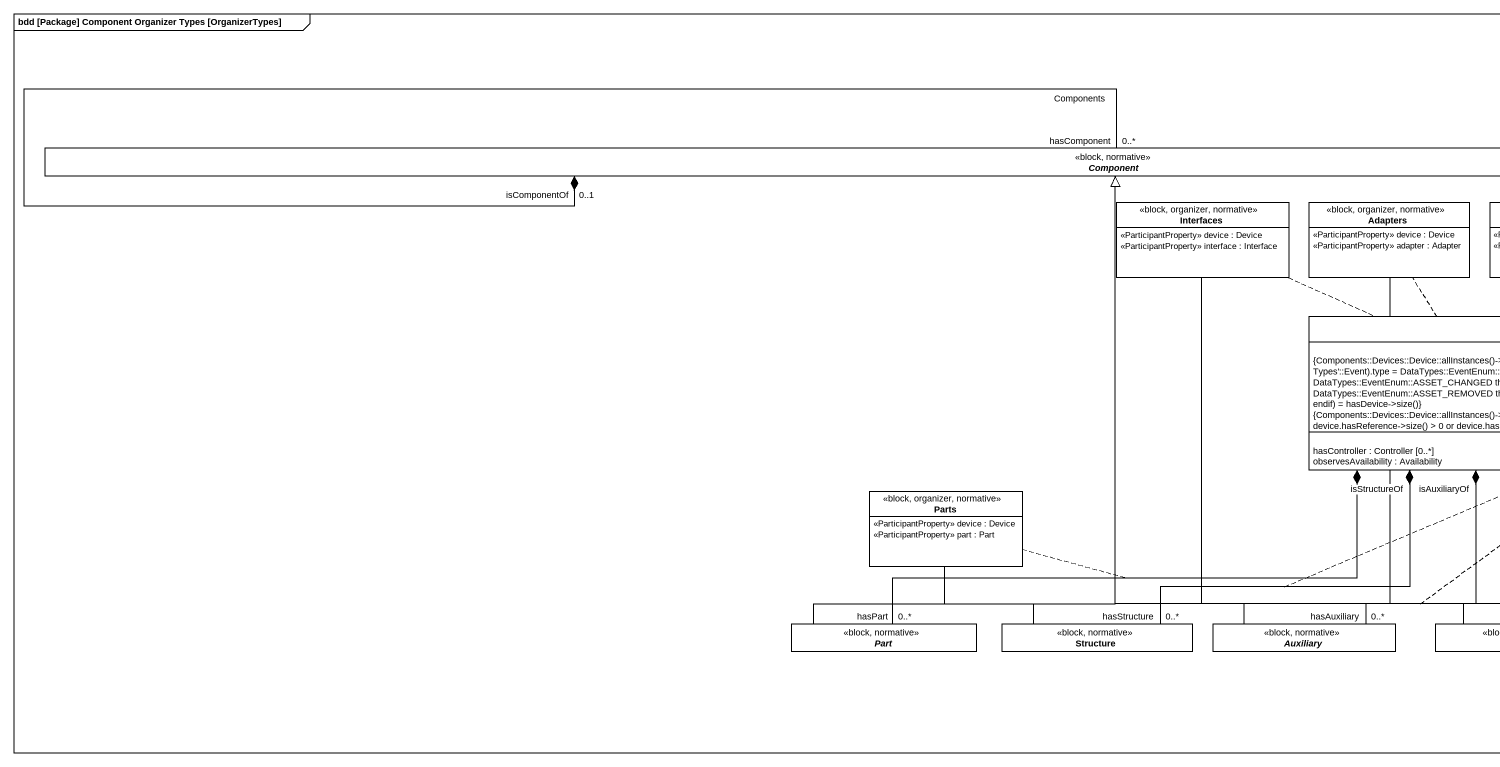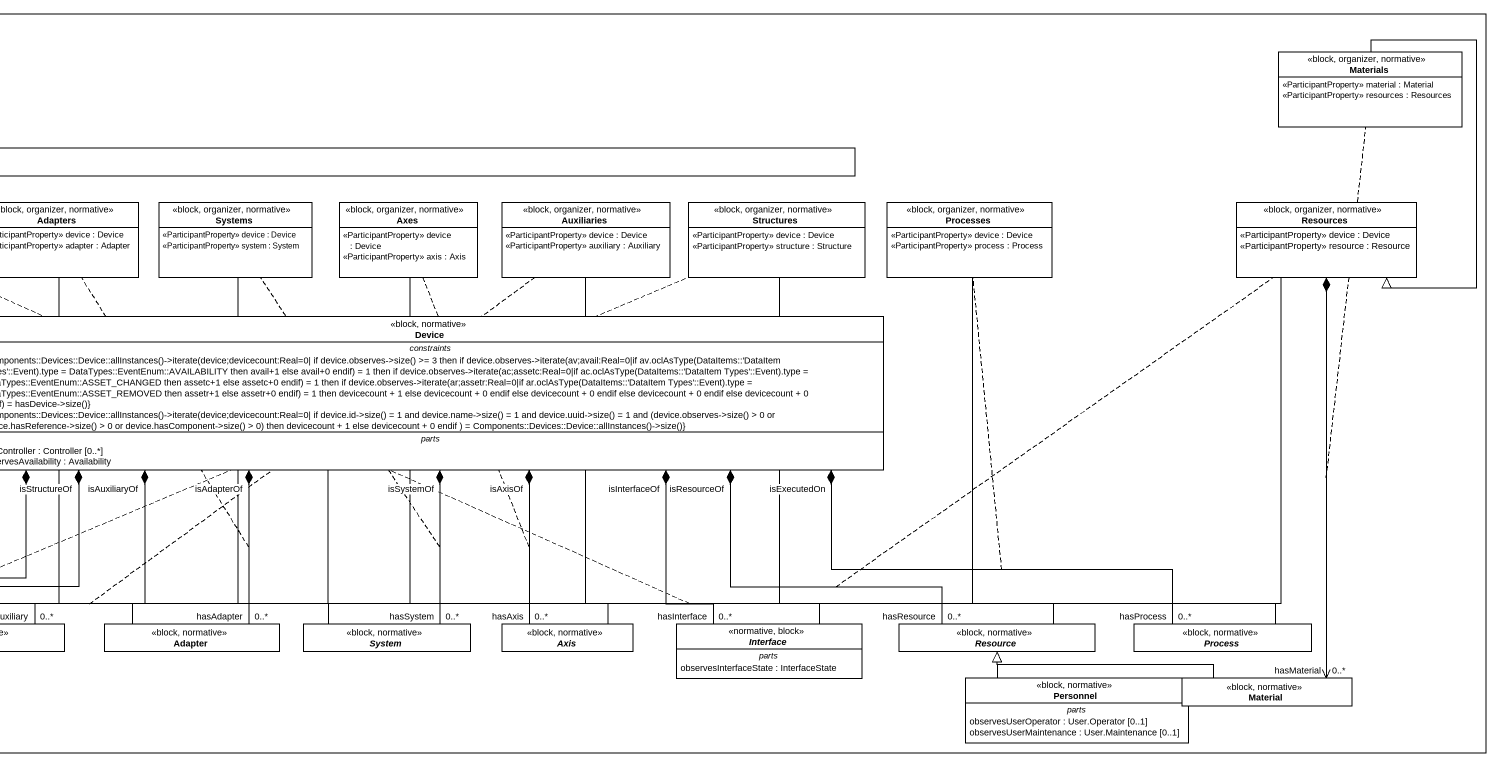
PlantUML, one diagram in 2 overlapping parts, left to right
@startuml
mainframe bdd [Package] Component Organizer Types [OrganizerTypes]
hide circle
hide empty members
class Materials <<block, organizer, normative>> {
  <<ParticipantProperty>> material : Material
  <<ParticipantProperty>> resources : Resources
}
abstract class "Component" as Component_ <<block, normative>>
class Interfaces <<block, organizer, normative>> {
  <<ParticipantProperty>> device : Device
  <<ParticipantProperty>> interface : Interface
}
class Adapters <<block, organizer, normative>> {
  <<ParticipantProperty>> device : Device
  <<ParticipantProperty>> adapter : Adapter
}
class Systems <<block, organizer, normative>> {
  <<ParticipantProperty>> device : Device
  <<ParticipantProperty>> system : System
}
class Axes <<block, organizer, normative>> {
  <<ParticipantProperty>> device : Device
  <<ParticipantProperty>> axis : Axis
}
class Auxiliaries <<block, organizer, normative>> {
  <<ParticipantProperty>> device : Device
  <<ParticipantProperty>> auxiliary : Auxiliary
}
class Structures <<block, organizer, normative>> {
  <<ParticipantProperty>> device : Device
  <<ParticipantProperty>> structure : Structure
}
class Processes <<block, organizer, normative>> {
  <<ParticipantProperty>> device : Device
  <<ParticipantProperty>> process : Process
}
class Resources <<block, organizer, normative>> {
  <<ParticipantProperty>> device : Device
  <<ParticipantProperty>> resource : Resource
}
class Device <<block, normative>> {
  -- constraints --
  {field} {Components::Devices::Device::allInstances()->iterate(device;devicecount:Real=0| if device.observes->size() >= 3 then if device.observes->iterate(av;avail:Real=0|if av.oclAsType(DataItems::'DataItem Types'::Event).type = DataTypes::EventEnum::AVAILABILITY then avail+1 else avail+0 endif) = 1 then if device.observes->iterate(ac;assetc:Real=0|if ac.oclAsType(DataItems::'DataItem Types'::Event).type = DataTypes::EventEnum::ASSET_CHANGED then assetc+1 else assetc+0 endif) = 1 then if device.observes->iterate(ar;assetr:Real=0|if ar.oclAsType(DataItems::'DataItem Types'::Event).type = DataTypes::EventEnum::ASSET_REMOVED then assetr+1 else assetr+0 endif) = 1 then devicecount + 1 else devicecount + 0 endif else devicecount + 0 endif else devicecount + 0 endif else devicecount + 0 endif) = hasDevice->size()}
  {field} {Components::Devices::Device::allInstances()->iterate(device;devicecount:Real=0| if device.id->size() = 1 and device.name->size() = 1 and device.uuid->size() = 1 and (device.observes->size() > 0 or device.hasReference->size() > 0 or device.hasComponent->size() > 0) then devicecount + 1 else devicecount + 0 endif ) = Components::Devices::Device::allInstances()->size()}
  -- parts --
  hasController : Controller [0..*]
  observesAvailability : Availability
}
class Parts <<block, organizer, normative>> {
  <<ParticipantProperty>> device : Device
  <<ParticipantProperty>> part : Part
}
abstract class Part <<block, normative>>
class Structure <<block, normative>>
abstract class Auxiliary <<block, normative>>
class Adapter <<block, normative>>
abstract class System <<block, normative>>
abstract class Axis <<block, normative>>
abstract class "Interface" as Interface_ <<normative, block>> {
  -- parts --
  observesInterfaceState : InterfaceState
}
abstract class Resource <<block, normative>>
abstract class "Process" as Process_ <<block, normative>>
class Personnel <<block, normative>> {
  -- parts --
  observesUserOperator : User.Operator [0..1]
  observesUserMaintenance : User.Maintenance [0..1]
}
class Material <<block, normative>>
Materials --|> Resources
Component_ "0..1\nisComponentOf" *-- "0..*\nhasComponent" Component_ : Components
Interfaces -up-|> Component_
Adapters -left-|> Component_
Systems -left-|> Component_
Axes -left-|> Component_
Auxiliaries -left-|> Component_
Structures -left-|> Component_
Processes -left-|> Component_
Resources -left-|> Component_
Resources *--> "0..*\nhasMaterial" Material
(Resources, Material) .. Materials
Device -left-|> Component_
Device "isStructureOf" *-left- "hasStructure\n0..*" Structure
(Device, Structure) .. Structures
Device "isAuxiliaryOf" *-left- "hasAuxiliary\n0..*" Auxiliary
(Device, Auxiliary) .. Auxiliaries
Device "isAdapterOf" *-- "hasAdapter\n0..*" Adapter
(Device, Adapter) .. Adapters
Device "isSystemOf" *-- "0..*\nhasSystem" System
(Device, System) .. Systems
Device "isAxisOf" *-- "0..*\nhasAxis" Axis
(Device, Axis) .. Axes
Device "isInterfaceOf" *-- "0..*\nhasInterface" Interface_
(Device, Interface_) .. Interfaces
Device "isResourceOf" *-right- "0..*\nhasResource" Resource
(Device, Resource) .. Resources
Device "isExecutedOn" *-right- "0..*\nhasProcess" Process_
(Device, Process_) .. Processes
Parts -up-|> Component_
Part -up-|> Component_
Part "0..*\nhasPart" -right-* Device
(Part, Device) .. Parts
Structure -up-|> Component_
Auxiliary -up-|> Component_
Adapter -up-|> Component_
System -up-|> Component_
Axis -up-|> Component_
Interface_ -left-|> Component_
Resource -left-|> Component_
Process_ -left-|> Component_
Personnel -up-|> Resource
Material -left-|> Resource
@enduml
